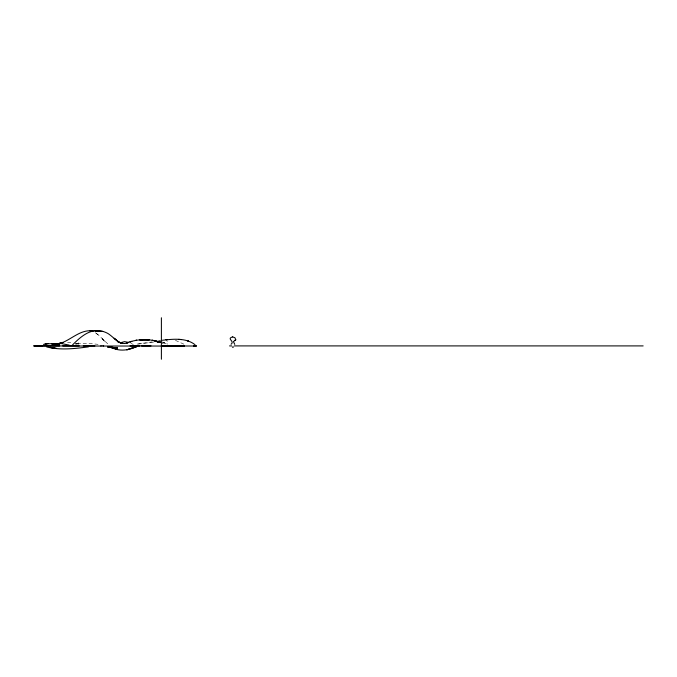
<?xml version="1.0" encoding="UTF-8"?>
<svg xmlns="http://www.w3.org/2000/svg" width="677" height="677" viewBox="0 0 677 677"><rect width="100%" height="100%" fill="white"/><g stroke="black" fill="none" stroke-linecap="round" stroke-linejoin="round"><path stroke-width="0.51" stroke-dasharray="3.38 2.54" d="M161.625 343.814L167.684 340.92M76.391 343.891L78.794 343.011L75.587 344.144L78.794 343.518L76.044 343.798M152.19 341.868L134.935 344.432M153.527 342.105L136.576 344.271M77.186 343.789L86.825 343.281L98.063 344.322M76.044 343.891L78.794 343.688L76.391 343.62M67.565 342.418L70.772 342.638M75.587 343.603L78.794 344.043L75.587 343.459M163.098 342.274L162.353 342.037L167.684 344.068M163.098 342.748L167.684 344.339M175.419 340.362L184.525 344.458M130.906 343.366L133.318 344.458M107.694 343.789L98.063 334.692L94.848 332.449L98.063 334.692M104.486 341.157L101.271 337.831L104.486 341.157"/><path stroke-width="1.02" d="M232.651 336.884C226.033 338.712 235.249 341.2 231.06 344.263M235.782 339.82L234.961 337.781L232.668 336.884M235.782 339.82L233.404 341.589L234.767 344.39M233.489 346.895L232.896 347.386L232.296 346.895M72.38 345.109C82.281 335.039 93.341 325.815 107.694 333.363C114.117 337.188 120.142 346.632 128.512 342.469L126.523 343.027C137.203 338.906 149.465 338.263 160.195 342.528L156.15 341.25L160.195 341.462M120.548 342.731L124.534 341.64L128.512 342.376M235.359 340.116L234.868 340.277M136.576 346.649L133.318 347.656L136.576 346.624C128.706 350.28 119.914 351.676 111.832 347.69L117.341 349.214L111.832 347.682M160.195 340.785L158.139 341.403M43.489 344.407C49.895 342.833 56.343 344.762 62.758 342.63L61.954 342.731M53.119 344.669C68.055 344.525 78.185 328.404 93.248 331.045L90.033 330.841L91.64 331.163M53.923 344.449L61.15 343.527L69.172 345.101M57.139 344.263L59.542 343.781L57.139 344.28M162.353 340.26C173.227 339.025 185.777 337.603 195.027 344.678M60.346 342.96L61.15 342.833M88.425 346.878C74.555 348.689 60.498 350.373 46.696 346.946M172.356 345.693L184.525 345.879M193.639 346.049L196.347 346.032L161.727 345.905M98.063 330.909L94.848 330.951L102.879 331.425M41.881 346.099L33.85 345.913L101.271 346.049M184.525 346.015L169.25 346.065M102.879 346.049L139.877 346.023M37.235 345.905L59.618 345.905M62.724 345.905L79.268 345.905M83.237 345.905L94.932 345.905M100.738 345.905L103.691 345.905M129.984 345.905L151.022 345.905M229.545 345.905L231.652 345.905M234.267 345.905L643.15 345.905M141.535 346.023L179.955 346.091M193.639 346.099L196.347 345.888M33.85 345.905L41.881 345.998M178.44 339.389L181.47 339.583M108.498 347.005L117.341 347.91L107.694 346.903L117.341 347.826L112.517 347.902L107.694 346.979M158.139 341.792L156.15 341.453L160.195 342.418L156.15 341.25M121.344 343.29L122.148 343.442L117.341 341.479L120.548 342.994M161.388 317.767L161.388 359.233M133.318 347.631L126.921 349.789L133.318 347.631M131.71 341.394L130.111 341.919L131.71 341.394M62.758 342.401L59.542 343.349L62.758 342.452M46.696 343.628L45.088 343.95L48.304 343.527L46.696 343.628M136.576 340.243L135.755 340.396L136.576 340.243M166.906 339.685L166.136 339.761L166.906 339.685M59.542 344.111L57.943 344.238L59.542 344.111M142.356 339.752L139.877 339.922L149.389 339.871L139.877 339.862L142.356 339.752M53.119 344.009L51.52 343.806L54.727 344.314L53.119 344.009M56.335 348.393L49.912 347.386L56.335 348.393M154.187 340.649L152.19 340.243L156.15 341.191L154.187 340.649M188.401 341.081L187.622 340.827L188.401 341.081M117.341 340.895L114.125 338.246L117.341 340.946"/></g></svg>
